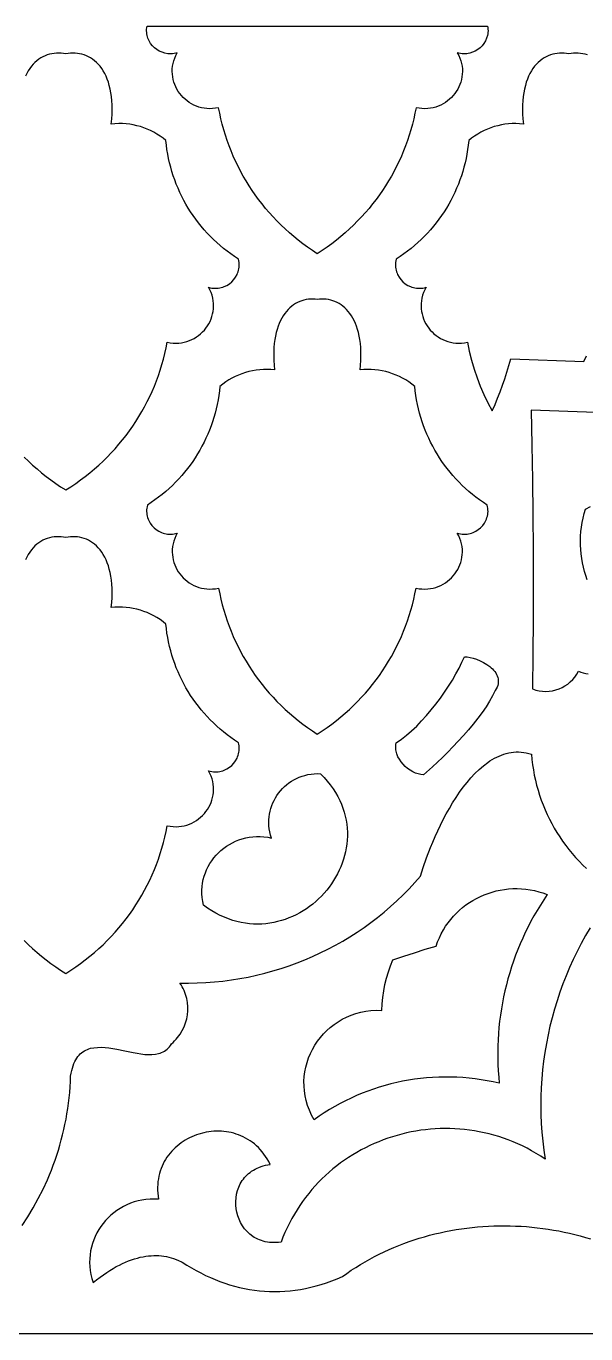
# Model space of a CAD drawing. Extents: x 50 to 3710, y -977 to -877.
# Drawn here: x 2638.6 to 2681.3, y -977.1 to -877.1 of the extents above; entities that cross this region are included whole.
import ezdxf

# ---------------------------------------------------------------- set-up
doc = ezdxf.new("R2010")
doc.units = 0
doc.layers.add('LAYER_1', color=18, linetype='CONTINUOUS')

msp = doc.modelspace()

# ---------------------------------------------------------------- linework, layer by layer
at = {"layer": 'LAYER_1'}
for points in [[(2660.809, -894.488), (2660.433, -894.241), (2660.064, -893.985), (2659.705, -893.722), (2659.353, -893.451), (2659.011, -893.172), (2658.676, -892.885), (2658.351, -892.591), (2658.034, -892.29), (2657.726, -891.982), (2657.427, -891.667), (2657.137, -891.345), (2656.856, -891.017), (2656.584, -890.682), (2656.322, -890.341), (2656.069, -889.994), (2655.825, -889.641), (2655.59, -889.283), (2655.365, -888.918), (2655.15, -888.548), (2654.945, -888.173), (2654.749, -887.793), (2654.563, -887.408), (2654.387, -887.019), (2654.221, -886.624), (2654.065, -886.225), (2653.919, -885.822), (2653.783, -885.415), (2653.658, -885.004), (2653.543, -884.589), (2653.439, -884.17), (2653.345, -883.748), (2653.261, -883.322), (2653.034, -883.364), (2652.809, -883.389), (2652.589, -883.396), (2652.373, -883.387), (2652.161, -883.362), (2651.955, -883.322), (2651.755, -883.268), (2651.561, -883.2), (2651.374, -883.119), (2651.194, -883.025), (2651.022, -882.92), (2650.859, -882.803), (2650.704, -882.675), (2650.559, -882.538), (2650.423, -882.392), (2650.298, -882.237), (2650.184, -882.074), (2650.08, -881.904), (2649.989, -881.727), (2649.91, -881.544), (2649.844, -881.356), (2649.791, -881.163), (2649.753, -880.966), (2649.728, -880.766), (2649.718, -880.563), (2649.724, -880.358), (2649.745, -880.151), (2649.783, -879.944), (2649.837, -879.736), (2649.909, -879.529), (2649.999, -879.323), (2650.107, -879.119), (2649.984, -879.152), (2649.861, -879.176), (2649.74, -879.191), (2649.62, -879.199), (2649.501, -879.198), (2649.384, -879.19), (2649.156, -879.151), (2648.937, -879.085), (2648.731, -878.992), (2648.539, -878.876), (2648.363, -878.738), (2648.206, -878.58), (2648.069, -878.404), (2647.954, -878.213), (2647.864, -878.007), (2647.829, -877.899), (2647.801, -877.789), (2647.78, -877.676), (2647.767, -877.561), (2647.761, -877.444), (2647.763, -877.325), (2647.774, -877.205), (2647.793, -877.083), (2673.825, -877.083), (2673.844, -877.205), (2673.855, -877.325), (2673.857, -877.444), (2673.851, -877.561), (2673.838, -877.676), (2673.817, -877.789), (2673.754, -878.007), (2673.664, -878.213), (2673.55, -878.404), (2673.412, -878.58), (2673.255, -878.738), (2673.079, -878.876), (2672.887, -878.992), (2672.681, -879.085), (2672.463, -879.151), (2672.35, -879.174), (2672.235, -879.19), (2672.117, -879.198), (2671.999, -879.199), (2671.878, -879.191), (2671.757, -879.176), (2671.635, -879.152), (2671.512, -879.119), (2671.62, -879.323), (2671.709, -879.529), (2671.781, -879.736), (2671.836, -879.944), (2671.873, -880.151), (2671.895, -880.358), (2671.9, -880.563), (2671.89, -880.766), (2671.866, -880.966), (2671.827, -881.163), (2671.774, -881.356), (2671.708, -881.544), (2671.629, -881.727), (2671.538, -881.904), (2671.435, -882.074), (2671.32, -882.237), (2671.195, -882.392), (2671.059, -882.538), (2670.914, -882.675), (2670.759, -882.803), (2670.596, -882.92), (2670.424, -883.025), (2670.244, -883.119), (2670.057, -883.2), (2669.863, -883.268), (2669.663, -883.322), (2669.457, -883.362), (2669.246, -883.387), (2669.029, -883.396), (2668.809, -883.389), (2668.585, -883.364), (2668.357, -883.322), (2668.274, -883.748), (2668.18, -884.17), (2668.075, -884.589), (2667.96, -885.004), (2667.835, -885.415), (2667.699, -885.822), (2667.554, -886.225), (2667.398, -886.624), (2667.232, -887.019), (2667.055, -887.408), (2666.87, -887.793), (2666.674, -888.173), (2666.468, -888.548), (2666.253, -888.918), (2666.028, -889.283), (2665.793, -889.641), (2665.55, -889.994), (2665.296, -890.341), (2665.034, -890.682), (2664.762, -891.017), (2664.481, -891.345), (2664.191, -891.667), (2663.892, -891.982), (2663.584, -892.29), (2663.267, -892.591), (2662.942, -892.885), (2662.608, -893.172), (2662.265, -893.451), (2661.914, -893.722), (2661.554, -893.985), (2661.186, -894.241)], [(2660.809, -931.222), (2661.186, -930.975), (2661.554, -930.72), (2661.914, -930.456), (2662.265, -930.185), (2662.608, -929.906), (2662.942, -929.62), (2663.268, -929.326), (2663.584, -929.025), (2663.892, -928.717), (2664.191, -928.402), (2664.481, -928.08), (2664.762, -927.751), (2665.034, -927.417), (2665.297, -927.076), (2665.55, -926.729), (2665.794, -926.376), (2666.028, -926.017), (2666.253, -925.653), (2666.468, -925.283), (2666.674, -924.908), (2666.87, -924.528), (2667.056, -924.143), (2667.232, -923.753), (2667.398, -923.359), (2667.554, -922.96), (2667.7, -922.557), (2667.835, -922.149), (2667.961, -921.738), (2668.075, -921.323), (2668.18, -920.904), (2668.274, -920.482), (2668.357, -920.057), (2668.585, -920.099), (2668.809, -920.123), (2669.03, -920.131), (2669.246, -920.121), (2669.457, -920.097), (2669.663, -920.057), (2669.864, -920.002), (2670.057, -919.934), (2670.244, -919.853), (2670.424, -919.759), (2670.596, -919.654), (2670.76, -919.537), (2670.914, -919.41), (2671.06, -919.273), (2671.195, -919.126), (2671.32, -918.971), (2671.435, -918.808), (2671.538, -918.638), (2671.629, -918.461), (2671.708, -918.279), (2671.774, -918.09), (2671.827, -917.898), (2671.866, -917.701), (2671.891, -917.5), (2671.9, -917.297), (2671.895, -917.092), (2671.873, -916.886), (2671.836, -916.678), (2671.781, -916.471), (2671.709, -916.264), (2671.62, -916.058), (2671.512, -915.854), (2671.638, -915.887), (2671.764, -915.911), (2671.889, -915.927), (2672.013, -915.933), (2672.135, -915.932), (2672.255, -915.922), (2672.373, -915.904), (2672.489, -915.879), (2672.602, -915.847), (2672.712, -915.807), (2672.922, -915.708), (2673.117, -915.584), (2673.294, -915.438), (2673.451, -915.27), (2673.586, -915.085), (2673.696, -914.883), (2673.741, -914.776), (2673.779, -914.666), (2673.81, -914.554), (2673.834, -914.438), (2673.849, -914.32), (2673.857, -914.2), (2673.856, -914.078), (2673.846, -913.955), (2673.828, -913.83), (2673.8, -913.704), (2673.506, -913.51), (2673.219, -913.309), (2672.939, -913.101), (2672.666, -912.886), (2672.4, -912.663), (2672.141, -912.433), (2671.889, -912.197), (2671.644, -911.954), (2671.407, -911.705), (2671.178, -911.45), (2670.956, -911.189), (2670.742, -910.922), (2670.536, -910.649), (2670.338, -910.371), (2670.147, -910.088), (2669.965, -909.799), (2669.792, -909.506), (2669.627, -909.207), (2669.47, -908.905), (2669.322, -908.597), (2669.183, -908.286), (2669.052, -907.971), (2668.931, -907.651), (2668.818, -907.328), (2668.715, -907.002), (2668.621, -906.672), (2668.537, -906.339), (2668.462, -906.003), (2668.396, -905.664), (2668.341, -905.323), (2668.295, -904.979), (2668.259, -904.633), (2668.039, -904.456), (2667.81, -904.291), (2667.575, -904.139), (2667.332, -904), (2667.083, -903.873), (2666.829, -903.76), (2666.569, -903.659), (2666.304, -903.572), (2666.035, -903.498), (2665.763, -903.438), (2665.488, -903.392), (2665.209, -903.36), (2664.929, -903.341), (2664.648, -903.338), (2664.365, -903.348), (2664.082, -903.373), (2664.116, -902.999), (2664.137, -902.639), (2664.145, -902.294), (2664.141, -901.963), (2664.126, -901.646), (2664.099, -901.343), (2664.061, -901.053), (2664.012, -900.778), (2663.954, -900.516), (2663.885, -900.268), (2663.808, -900.033), (2663.722, -899.811), (2663.627, -899.603), (2663.524, -899.407), (2663.414, -899.225), (2663.297, -899.055), (2663.173, -898.898), (2663.043, -898.753), (2662.908, -898.621), (2662.766, -898.501), (2662.62, -898.394), (2662.47, -898.298), (2662.315, -898.215), (2662.156, -898.143), (2661.995, -898.083), (2661.83, -898.034), (2661.664, -897.997), (2661.495, -897.971), (2661.325, -897.957), (2661.153, -897.953), (2660.981, -897.961), (2660.809, -897.979), (2660.637, -897.961), (2660.465, -897.953), (2660.294, -897.957), (2660.123, -897.971), (2659.955, -897.997), (2659.788, -898.034), (2659.624, -898.083), (2659.462, -898.143), (2659.304, -898.215), (2659.149, -898.298), (2658.998, -898.394), (2658.852, -898.501), (2658.711, -898.621), (2658.575, -898.753), (2658.445, -898.898), (2658.321, -899.055), (2658.204, -899.225), (2658.094, -899.407), (2657.991, -899.603), (2657.897, -899.811), (2657.811, -900.033), (2657.733, -900.268), (2657.665, -900.516), (2657.606, -900.778), (2657.558, -901.053), (2657.52, -901.343), (2657.493, -901.646), (2657.477, -901.963), (2657.473, -902.294), (2657.481, -902.639), (2657.502, -902.999), (2657.537, -903.373), (2657.253, -903.348), (2656.971, -903.338), (2656.689, -903.341), (2656.409, -903.36), (2656.131, -903.392), (2655.855, -903.438), (2655.583, -903.498), (2655.314, -903.572), (2655.05, -903.659), (2654.79, -903.76), (2654.535, -903.873), (2654.286, -904), (2654.044, -904.139), (2653.808, -904.291), (2653.58, -904.456), (2653.36, -904.633), (2653.324, -904.979), (2653.278, -905.323), (2653.222, -905.664), (2653.157, -906.003), (2653.082, -906.339), (2652.997, -906.672), (2652.903, -907.002), (2652.8, -907.328), (2652.688, -907.651), (2652.566, -907.971), (2652.436, -908.286), (2652.296, -908.597), (2652.148, -908.905), (2651.992, -909.207), (2651.827, -909.506), (2651.653, -909.799), (2651.471, -910.088), (2651.281, -910.371), (2651.083, -910.649), (2650.877, -910.922), (2650.662, -911.189), (2650.441, -911.45), (2650.211, -911.705), (2649.974, -911.954), (2649.73, -912.197), (2649.478, -912.433), (2649.219, -912.663), (2648.952, -912.886), (2648.679, -913.101), (2648.399, -913.309), (2648.112, -913.51), (2647.819, -913.704), (2647.791, -913.83), (2647.772, -913.955), (2647.762, -914.078), (2647.762, -914.2), (2647.769, -914.32), (2647.785, -914.438), (2647.808, -914.554), (2647.839, -914.666), (2647.877, -914.776), (2647.923, -914.883), (2648.033, -915.085), (2648.168, -915.27), (2648.325, -915.438), (2648.502, -915.584), (2648.697, -915.708), (2648.907, -915.807), (2649.017, -915.847), (2649.13, -915.879), (2649.245, -915.904), (2649.363, -915.922), (2649.484, -915.932), (2649.606, -915.933), (2649.729, -915.927), (2649.854, -915.911), (2649.98, -915.887), (2650.107, -915.854), (2649.999, -916.058), (2649.909, -916.264), (2649.837, -916.471), (2649.783, -916.678), (2649.745, -916.886), (2649.724, -917.092), (2649.718, -917.297), (2649.728, -917.5), (2649.753, -917.701), (2649.791, -917.898), (2649.844, -918.09), (2649.91, -918.279), (2649.989, -918.461), (2650.08, -918.638), (2650.184, -918.808), (2650.298, -918.971), (2650.423, -919.126), (2650.559, -919.273), (2650.704, -919.41), (2650.859, -919.537), (2651.022, -919.654), (2651.194, -919.759), (2651.374, -919.853), (2651.561, -919.934), (2651.755, -920.002), (2651.955, -920.057), (2652.161, -920.097), (2652.373, -920.121), (2652.589, -920.131), (2652.809, -920.123), (2653.034, -920.099), (2653.261, -920.057), (2653.345, -920.482), (2653.439, -920.904), (2653.543, -921.323), (2653.658, -921.738), (2653.783, -922.149), (2653.919, -922.557), (2654.065, -922.96), (2654.221, -923.359), (2654.387, -923.753), (2654.563, -924.143), (2654.749, -924.528), (2654.945, -924.908), (2655.15, -925.283), (2655.365, -925.653), (2655.59, -926.017), (2655.825, -926.376), (2656.069, -926.729), (2656.322, -927.076), (2656.584, -927.417), (2656.856, -927.751), (2657.137, -928.08), (2657.427, -928.402), (2657.726, -928.717), (2658.034, -929.025), (2658.351, -929.326), (2658.676, -929.62), (2659.011, -929.906), (2659.353, -930.185), (2659.705, -930.456), (2660.065, -930.72), (2660.433, -930.975)], [(2666.843, -931.876), (2667.235, -931.607), (2667.627, -931.303), (2668.017, -930.966), (2668.404, -930.601), (2668.785, -930.211), (2669.159, -929.8), (2669.523, -929.371), (2669.875, -928.927), (2670.214, -928.473), (2670.538, -928.012), (2670.844, -927.548), (2671.132, -927.083), (2671.398, -926.623), (2671.641, -926.169), (2671.859, -925.727), (2672.051, -925.299), (2672.255, -925.312), (2672.485, -925.351), (2672.732, -925.415), (2672.989, -925.502), (2673.25, -925.611), (2673.508, -925.74), (2673.756, -925.889), (2673.987, -926.056), (2674.094, -926.146), (2674.194, -926.24), (2674.286, -926.338), (2674.37, -926.44), (2674.445, -926.545), (2674.509, -926.653), (2674.561, -926.765), (2674.602, -926.88), (2674.63, -926.998), (2674.644, -927.118), (2674.644, -927.241), (2674.628, -927.367), (2674.596, -927.494), (2674.546, -927.624), (2674.478, -927.756), (2674.392, -927.89), (2674.304, -928.086), (2674.205, -928.286), (2673.975, -928.699), (2673.708, -929.126), (2673.408, -929.561), (2673.079, -930.004), (2672.727, -930.449), (2672.356, -930.894), (2671.971, -931.336), (2671.576, -931.77), (2671.176, -932.195), (2670.776, -932.606), (2670.38, -933), (2669.62, -933.724), (2668.933, -934.341), (2668.726, -934.319), (2668.517, -934.27), (2668.308, -934.196), (2668.103, -934.099), (2667.903, -933.981), (2667.712, -933.844), (2667.532, -933.69), (2667.366, -933.521), (2667.216, -933.34), (2667.085, -933.147), (2666.976, -932.946), (2666.891, -932.738), (2666.832, -932.525), (2666.814, -932.417), (2666.803, -932.309), (2666.8, -932.2), (2666.805, -932.092), (2666.82, -931.984)], [(2652.108, -944.298), (2652.048, -944.009), (2652.008, -943.723), (2651.988, -943.44), (2651.987, -943.161), (2652.005, -942.886), (2652.04, -942.615), (2652.093, -942.35), (2652.163, -942.09), (2652.249, -941.838), (2652.35, -941.592), (2652.467, -941.354), (2652.598, -941.124), (2652.742, -940.903), (2652.9, -940.692), (2653.07, -940.49), (2653.253, -940.299), (2653.446, -940.12), (2653.651, -939.952), (2653.865, -939.796), (2654.09, -939.654), (2654.323, -939.525), (2654.564, -939.41), (2654.814, -939.311), (2655.07, -939.226), (2655.334, -939.157), (2655.603, -939.105), (2655.877, -939.07), (2656.157, -939.052), (2656.441, -939.053), (2656.728, -939.073), (2657.018, -939.112), (2657.311, -939.172), (2657.236, -938.938), (2657.178, -938.705), (2657.136, -938.472), (2657.109, -938.241), (2657.097, -938.01), (2657.1, -937.782), (2657.117, -937.557), (2657.148, -937.334), (2657.193, -937.115), (2657.251, -936.901), (2657.322, -936.69), (2657.404, -936.485), (2657.499, -936.286), (2657.606, -936.093), (2657.723, -935.906), (2657.852, -935.727), (2657.991, -935.555), (2658.14, -935.391), (2658.298, -935.237), (2658.466, -935.091), (2658.642, -934.955), (2658.827, -934.83), (2659.021, -934.715), (2659.221, -934.611), (2659.429, -934.52), (2659.644, -934.44), (2659.866, -934.373), (2660.093, -934.32), (2660.327, -934.281), (2660.565, -934.256), (2660.809, -934.245), (2661.057, -934.25), (2661.325, -934.53), (2661.573, -934.814), (2661.8, -935.102), (2662.008, -935.394), (2662.197, -935.689), (2662.367, -935.986), (2662.519, -936.286), (2662.652, -936.588), (2662.768, -936.891), (2662.866, -937.196), (2662.947, -937.501), (2663.012, -937.806), (2663.06, -938.112), (2663.091, -938.417), (2663.108, -938.721), (2663.109, -939.025), (2663.095, -939.326), (2663.066, -939.625), (2663.023, -939.922), (2662.966, -940.216), (2662.896, -940.507), (2662.813, -940.795), (2662.716, -941.078), (2662.608, -941.357), (2662.487, -941.631), (2662.354, -941.899), (2662.21, -942.162), (2662.055, -942.42), (2661.889, -942.67), (2661.713, -942.914), (2661.527, -943.151), (2661.331, -943.38), (2661.126, -943.601), (2660.912, -943.813), (2660.689, -944.017), (2660.459, -944.212), (2660.22, -944.397), (2659.974, -944.571), (2659.721, -944.736), (2659.461, -944.89), (2659.194, -945.032), (2658.922, -945.163), (2658.644, -945.282), (2658.36, -945.388), (2658.071, -945.482), (2657.778, -945.562), (2657.48, -945.629), (2657.179, -945.682), (2656.874, -945.721), (2656.565, -945.744), (2656.254, -945.753), (2655.94, -945.745), (2655.625, -945.722), (2655.307, -945.683), (2654.988, -945.626), (2654.667, -945.553), (2654.346, -945.462), (2654.025, -945.353), (2653.703, -945.225), (2653.382, -945.079), (2653.062, -944.913), (2652.742, -944.728), (2652.424, -944.523)], [(2674.722, -957.923), (2674.261, -957.819), (2673.799, -957.728), (2673.336, -957.649), (2672.872, -957.584), (2672.408, -957.531), (2671.943, -957.491), (2671.478, -957.463), (2671.014, -957.448), (2670.549, -957.445), (2670.086, -957.455), (2669.623, -957.477), (2669.161, -957.511), (2668.701, -957.558), (2668.243, -957.617), (2667.786, -957.688), (2667.332, -957.771), (2666.88, -957.867), (2666.431, -957.974), (2665.985, -958.093), (2665.542, -958.225), (2665.102, -958.368), (2664.666, -958.523), (2664.235, -958.689), (2663.807, -958.868), (2663.384, -959.058), (2662.966, -959.26), (2662.552, -959.473), (2662.144, -959.698), (2661.742, -959.934), (2661.345, -960.182), (2660.954, -960.441), (2660.57, -960.711), (2660.373, -960.351), (2660.206, -959.986), (2660.068, -959.617), (2659.958, -959.247), (2659.876, -958.875), (2659.822, -958.502), (2659.794, -958.131), (2659.791, -957.762), (2659.814, -957.396), (2659.862, -957.035), (2659.933, -956.678), (2660.027, -956.328), (2660.143, -955.986), (2660.282, -955.652), (2660.441, -955.327), (2660.621, -955.014), (2660.821, -954.712), (2661.04, -954.423), (2661.277, -954.148), (2661.532, -953.889), (2661.804, -953.645), (2662.092, -953.419), (2662.396, -953.211), (2662.715, -953.023), (2663.049, -952.855), (2663.396, -952.708), (2663.757, -952.585), (2664.13, -952.485), (2664.514, -952.41), (2664.91, -952.361), (2665.315, -952.339), (2665.731, -952.345), (2665.76, -951.847), (2665.812, -951.352), (2665.886, -950.86), (2665.982, -950.371), (2666.1, -949.888), (2666.241, -949.41), (2666.403, -948.938), (2666.586, -948.473), (2667.41, -948.2), (2668.235, -947.934), (2669.063, -947.675), (2669.893, -947.424), (2670.008, -947.102), (2670.138, -946.79), (2670.284, -946.489), (2670.444, -946.198), (2670.617, -945.918), (2670.804, -945.65), (2671.003, -945.392), (2671.215, -945.147), (2671.438, -944.914), (2671.672, -944.692), (2671.916, -944.484), (2672.17, -944.288), (2672.433, -944.105), (2672.705, -943.936), (2672.984, -943.781), (2673.271, -943.639), (2673.565, -943.511), (2673.865, -943.398), (2674.17, -943.3), (2674.481, -943.217), (2674.795, -943.149), (2675.114, -943.096), (2675.436, -943.06), (2675.761, -943.039), (2676.088, -943.035), (2676.416, -943.048), (2676.745, -943.077), (2677.075, -943.124), (2677.404, -943.188), (2677.732, -943.269), (2678.059, -943.369), (2678.384, -943.487), (2678.117, -943.887), (2677.858, -944.292), (2677.61, -944.701), (2677.37, -945.116), (2677.141, -945.534), (2676.921, -945.957), (2676.71, -946.384), (2676.51, -946.815), (2676.319, -947.25), (2676.138, -947.689), (2675.967, -948.131), (2675.806, -948.576), (2675.654, -949.024), (2675.513, -949.476), (2675.382, -949.93), (2675.26, -950.387), (2675.149, -950.846), (2675.048, -951.308), (2674.957, -951.771), (2674.876, -952.237), (2674.806, -952.705), (2674.746, -953.174), (2674.696, -953.645), (2674.657, -954.117), (2674.628, -954.591), (2674.61, -955.065), (2674.602, -955.54), (2674.604, -956.016), (2674.618, -956.492), (2674.642, -956.969), (2674.676, -957.446)]]:
    msp.add_lwpolyline(points, close=True, dxfattribs=at)
for points in [[(2638.404, -910.035), (2638.72, -910.346), (2639.046, -910.649), (2639.381, -910.945), (2639.725, -911.233), (2640.078, -911.513), (2640.44, -911.785), (2640.81, -912.048), (2641.189, -912.304), (2641.576, -912.551), (2641.964, -912.304), (2642.343, -912.048), (2642.713, -911.785), (2643.075, -911.513), (2643.427, -911.233), (2643.771, -910.945), (2644.106, -910.649), (2644.432, -910.346), (2644.749, -910.035), (2645.057, -909.718), (2645.355, -909.393), (2645.644, -909.061), (2645.924, -908.723), (2646.194, -908.378), (2646.454, -908.027), (2646.705, -907.669), (2646.946, -907.306), (2647.177, -906.937), (2647.399, -906.562), (2647.61, -906.182), (2647.811, -905.796), (2648.002, -905.405), (2648.183, -905.01), (2648.353, -904.609), (2648.513, -904.204), (2648.663, -903.794), (2648.801, -903.38), (2648.93, -902.962), (2649.047, -902.541), (2649.154, -902.115), (2649.25, -901.686), (2649.335, -901.253), (2649.562, -901.295), (2649.787, -901.319), (2650.007, -901.327), (2650.223, -901.318), (2650.435, -901.293), (2650.641, -901.253), (2650.841, -901.199), (2651.035, -901.13), (2651.222, -901.049), (2651.402, -900.956), (2651.573, -900.85), (2651.737, -900.733), (2651.892, -900.606), (2652.037, -900.469), (2652.173, -900.322), (2652.298, -900.167), (2652.412, -900.005), (2652.515, -899.834), (2652.607, -899.657), (2652.686, -899.475), (2652.752, -899.286), (2652.804, -899.094), (2652.843, -898.897), (2652.868, -898.696), (2652.878, -898.493), (2652.872, -898.288), (2652.851, -898.082), (2652.813, -897.874), (2652.759, -897.667), (2652.687, -897.46), (2652.597, -897.254), (2652.489, -897.05), (2652.616, -897.083), (2652.742, -897.108), (2652.867, -897.123), (2652.99, -897.13), (2653.112, -897.128), (2653.232, -897.118), (2653.351, -897.1), (2653.466, -897.075), (2653.579, -897.043), (2653.689, -897.003), (2653.899, -896.904), (2654.094, -896.78), (2654.271, -896.634), (2654.428, -896.466), (2654.563, -896.281), (2654.673, -896.079), (2654.719, -895.972), (2654.757, -895.863), (2654.788, -895.75), (2654.811, -895.634), (2654.827, -895.517), (2654.834, -895.396), (2654.833, -895.274), (2654.824, -895.151), (2654.805, -895.026), (2654.777, -894.9), (2654.484, -894.706), (2654.197, -894.505), (2653.917, -894.297), (2653.643, -894.082), (2653.377, -893.859), (2653.118, -893.629), (2652.866, -893.393), (2652.622, -893.151), (2652.385, -892.902), (2652.155, -892.646), (2651.933, -892.385), (2651.719, -892.118), (2651.513, -891.845), (2651.315, -891.567), (2651.125, -891.284), (2650.943, -890.995), (2650.769, -890.702), (2650.604, -890.404), (2650.448, -890.101), (2650.299, -889.794), (2650.16, -889.482), (2650.03, -889.167), (2649.908, -888.847), (2649.796, -888.524), (2649.693, -888.198), (2649.599, -887.868), (2649.514, -887.535), (2649.439, -887.199), (2649.374, -886.86), (2649.318, -886.519), (2649.272, -886.175), (2649.236, -885.829), (2649.016, -885.652), (2648.788, -885.488), (2648.552, -885.335), (2648.31, -885.196), (2648.061, -885.069), (2647.806, -884.956), (2647.546, -884.855), (2647.282, -884.768), (2647.013, -884.694), (2646.741, -884.634), (2646.465, -884.588), (2646.187, -884.556), (2645.907, -884.538), (2645.625, -884.534), (2645.342, -884.544), (2645.059, -884.569), (2645.094, -884.181), (2645.116, -883.808), (2645.123, -883.451), (2645.117, -883.109), (2645.099, -882.783), (2645.068, -882.471), (2645.026, -882.174), (2644.973, -881.893), (2644.909, -881.625), (2644.834, -881.373), (2644.75, -881.134), (2644.657, -880.91), (2644.555, -880.7), (2644.444, -880.504), (2644.326, -880.322), (2644.2, -880.154), (2644.067, -879.999), (2643.928, -879.857), (2643.783, -879.729), (2643.633, -879.614), (2643.477, -879.512), (2643.317, -879.423), (2643.153, -879.347), (2642.986, -879.283), (2642.815, -879.232), (2642.642, -879.193), (2642.467, -879.167), (2642.29, -879.152), (2642.112, -879.15), (2641.934, -879.159), (2641.755, -879.18), (2641.576, -879.212), (2641.398, -879.18), (2641.219, -879.159), (2641.041, -879.15), (2640.863, -879.152), (2640.686, -879.167), (2640.511, -879.193), (2640.337, -879.232), (2640.167, -879.283), (2639.999, -879.347), (2639.836, -879.423), (2639.676, -879.512), (2639.52, -879.614), (2639.37, -879.729), (2639.225, -879.857), (2639.086, -879.999), (2638.953, -880.154), (2638.827, -880.322), (2638.709, -880.504), (2638.598, -880.7), (2638.496, -880.91)], [(2638.404, -910.035), (2638.72, -910.346), (2639.046, -910.649), (2639.381, -910.945), (2639.725, -911.233), (2640.078, -911.513), (2640.44, -911.785), (2640.81, -912.048), (2641.189, -912.304), (2641.576, -912.551), (2641.964, -912.304), (2642.343, -912.048), (2642.713, -911.785), (2643.075, -911.513), (2643.427, -911.233), (2643.771, -910.945), (2644.106, -910.649), (2644.432, -910.346), (2644.749, -910.035), (2645.057, -909.718), (2645.355, -909.393), (2645.644, -909.061), (2645.924, -908.723), (2646.194, -908.378), (2646.454, -908.027), (2646.705, -907.669), (2646.946, -907.306), (2647.177, -906.937), (2647.399, -906.562), (2647.61, -906.182), (2647.811, -905.796), (2648.002, -905.405), (2648.183, -905.01), (2648.353, -904.609), (2648.513, -904.204), (2648.663, -903.794), (2648.801, -903.38), (2648.93, -902.962), (2649.047, -902.541), (2649.154, -902.115), (2649.25, -901.686), (2649.335, -901.253), (2649.562, -901.295), (2649.787, -901.319), (2650.007, -901.327), (2650.223, -901.318), (2650.435, -901.293), (2650.641, -901.253), (2650.841, -901.199), (2651.035, -901.13), (2651.222, -901.049), (2651.402, -900.956), (2651.573, -900.85), (2651.737, -900.733), (2651.892, -900.606), (2652.037, -900.469), (2652.173, -900.322), (2652.298, -900.167), (2652.412, -900.005), (2652.515, -899.834), (2652.607, -899.657), (2652.686, -899.475), (2652.752, -899.286), (2652.804, -899.094), (2652.843, -898.897), (2652.868, -898.696), (2652.878, -898.493), (2652.872, -898.288), (2652.851, -898.082), (2652.813, -897.874), (2652.759, -897.667), (2652.687, -897.46), (2652.597, -897.254), (2652.489, -897.05), (2652.616, -897.083), (2652.742, -897.108), (2652.867, -897.123), (2652.99, -897.13), (2653.112, -897.128), (2653.232, -897.118), (2653.351, -897.1), (2653.466, -897.075), (2653.579, -897.043), (2653.689, -897.003), (2653.899, -896.904), (2654.094, -896.78), (2654.271, -896.634), (2654.428, -896.466), (2654.563, -896.281), (2654.673, -896.079), (2654.719, -895.972), (2654.757, -895.863), (2654.788, -895.75), (2654.811, -895.634), (2654.827, -895.517), (2654.834, -895.396), (2654.833, -895.274), (2654.824, -895.151), (2654.805, -895.026), (2654.777, -894.9), (2654.484, -894.706), (2654.197, -894.505), (2653.917, -894.297), (2653.643, -894.082), (2653.377, -893.859), (2653.118, -893.629), (2652.866, -893.393), (2652.622, -893.151), (2652.385, -892.902), (2652.155, -892.646), (2651.933, -892.385), (2651.719, -892.118), (2651.513, -891.845), (2651.315, -891.567), (2651.125, -891.284), (2650.943, -890.995), (2650.769, -890.702), (2650.604, -890.404), (2650.448, -890.101), (2650.299, -889.794), (2650.16, -889.482), (2650.03, -889.167), (2649.908, -888.847), (2649.796, -888.524), (2649.693, -888.198), (2649.599, -887.868), (2649.514, -887.535), (2649.439, -887.199), (2649.374, -886.86), (2649.318, -886.519), (2649.272, -886.175), (2649.236, -885.829), (2649.016, -885.652), (2648.788, -885.488), (2648.552, -885.335), (2648.31, -885.196), (2648.061, -885.069), (2647.806, -884.956), (2647.546, -884.855), (2647.282, -884.768), (2647.013, -884.694), (2646.741, -884.634), (2646.465, -884.588), (2646.187, -884.556), (2645.907, -884.538), (2645.625, -884.534), (2645.342, -884.544), (2645.059, -884.569), (2645.094, -884.181), (2645.116, -883.808), (2645.123, -883.451), (2645.117, -883.109), (2645.099, -882.783), (2645.068, -882.471), (2645.026, -882.174), (2644.973, -881.893), (2644.909, -881.625), (2644.834, -881.373), (2644.75, -881.134), (2644.657, -880.91), (2644.555, -880.7), (2644.444, -880.504), (2644.326, -880.322), (2644.2, -880.154), (2644.067, -879.999), (2643.928, -879.857), (2643.783, -879.729), (2643.633, -879.614), (2643.477, -879.512), (2643.317, -879.423), (2643.153, -879.347), (2642.986, -879.283), (2642.815, -879.232), (2642.642, -879.193), (2642.467, -879.167), (2642.29, -879.152), (2642.112, -879.15), (2641.934, -879.159), (2641.755, -879.18), (2641.576, -879.212), (2641.398, -879.18), (2641.219, -879.159), (2641.041, -879.15), (2640.863, -879.152), (2640.686, -879.167), (2640.511, -879.193), (2640.337, -879.232), (2640.167, -879.283), (2639.999, -879.347), (2639.836, -879.423), (2639.676, -879.512), (2639.52, -879.614), (2639.37, -879.729), (2639.225, -879.857), (2639.086, -879.999), (2638.953, -880.154), (2638.827, -880.322), (2638.709, -880.504), (2638.598, -880.7), (2638.496, -880.91)], [(2681.452, -879.283), (2681.282, -879.232), (2681.109, -879.193), (2680.933, -879.167), (2680.757, -879.152), (2680.579, -879.15), (2680.4, -879.159), (2680.221, -879.18), (2680.043, -879.212), (2679.864, -879.18), (2679.686, -879.159), (2679.507, -879.15), (2679.329, -879.152), (2679.152, -879.167), (2678.977, -879.193), (2678.804, -879.232), (2678.633, -879.283), (2678.466, -879.347), (2678.302, -879.423), (2678.142, -879.512), (2677.987, -879.614), (2677.836, -879.729), (2677.691, -879.857), (2677.552, -879.999), (2677.419, -880.154), (2677.294, -880.322), (2677.175, -880.504), (2677.065, -880.7), (2676.963, -880.91), (2676.869, -881.134), (2676.785, -881.373), (2676.711, -881.625), (2676.646, -881.893), (2676.593, -882.174), (2676.551, -882.471), (2676.52, -882.783), (2676.502, -883.109), (2676.496, -883.451), (2676.504, -883.808), (2676.525, -884.181), (2676.56, -884.569), (2676.277, -884.544), (2675.994, -884.534), (2675.713, -884.538), (2675.432, -884.556), (2675.154, -884.588), (2674.879, -884.634), (2674.606, -884.694), (2674.338, -884.768), (2674.073, -884.855), (2673.813, -884.956), (2673.558, -885.069), (2673.31, -885.196), (2673.067, -885.335), (2672.831, -885.488), (2672.603, -885.652), (2672.383, -885.829), (2672.347, -886.175), (2672.301, -886.519), (2672.245, -886.86), (2672.18, -887.199), (2672.105, -887.535), (2672.02, -887.868), (2671.927, -888.198), (2671.823, -888.524), (2671.711, -888.847), (2671.589, -889.167), (2671.459, -889.482), (2671.32, -889.794), (2671.172, -890.101), (2671.015, -890.404), (2670.85, -890.702), (2670.676, -890.995), (2670.494, -891.284), (2670.304, -891.567), (2670.106, -891.845), (2669.9, -892.118), (2669.686, -892.385), (2669.464, -892.646), (2669.234, -892.902), (2668.997, -893.151), (2668.753, -893.393), (2668.501, -893.629), (2668.242, -893.859), (2667.976, -894.082), (2667.703, -894.297), (2667.423, -894.505), (2667.136, -894.706), (2666.842, -894.9), (2666.814, -895.026), (2666.795, -895.151), (2666.786, -895.274), (2666.785, -895.396), (2666.792, -895.517), (2666.808, -895.634), (2666.831, -895.75), (2666.862, -895.863), (2666.901, -895.972), (2666.946, -896.079), (2667.056, -896.281), (2667.191, -896.466), (2667.348, -896.634), (2667.525, -896.78), (2667.72, -896.904), (2667.93, -897.003), (2668.04, -897.043), (2668.153, -897.075), (2668.269, -897.1), (2668.387, -897.118), (2668.507, -897.128), (2668.629, -897.13), (2668.753, -897.123), (2668.878, -897.108), (2669.003, -897.083), (2669.13, -897.05), (2669.022, -897.254), (2668.932, -897.46), (2668.861, -897.667), (2668.806, -897.874), (2668.768, -898.082), (2668.747, -898.288), (2668.741, -898.493), (2668.751, -898.696), (2668.776, -898.897), (2668.815, -899.094), (2668.868, -899.286), (2668.934, -899.475), (2669.013, -899.657), (2669.104, -899.834), (2669.207, -900.005), (2669.321, -900.167), (2669.447, -900.322), (2669.582, -900.469), (2669.728, -900.606), (2669.882, -900.733), (2670.046, -900.85), (2670.218, -900.956), (2670.397, -901.049), (2670.584, -901.13), (2670.778, -901.199), (2670.978, -901.253), (2671.185, -901.293), (2671.396, -901.318), (2671.612, -901.327), (2671.833, -901.319), (2672.057, -901.295), (2672.285, -901.253), (2672.426, -901.945), (2672.595, -902.628), (2672.793, -903.301), (2673.017, -903.964), (2673.269, -904.616), (2673.548, -905.255), (2673.853, -905.883), (2674.184, -906.496), (2674.393, -906.013), (2674.593, -905.525), (2674.785, -905.034), (2674.967, -904.54), (2675.139, -904.042), (2675.303, -903.541), (2675.457, -903.038), (2675.602, -902.531), (2681.195, -902.734), (2681.391, -902.285)], [(2686.314, -906.773), (2677.15, -906.458), (2677.212, -909.122), (2677.259, -911.786), (2677.293, -914.45), (2677.314, -917.114), (2677.32, -919.778), (2677.313, -922.442), (2677.292, -925.106), (2677.257, -927.77), (2677.512, -927.854), (2677.77, -927.912), (2678.03, -927.945), (2678.288, -927.954), (2678.544, -927.94), (2678.797, -927.903), (2679.044, -927.844), (2679.285, -927.762), (2679.517, -927.66), (2679.738, -927.538), (2679.949, -927.395), (2680.146, -927.233), (2680.329, -927.053), (2680.495, -926.854), (2680.644, -926.638), (2680.773, -926.405), (2680.957, -926.477), (2681.142, -926.536), (2681.327, -926.582), (2681.513, -926.615)], [(2681.44, -919.42), (2681.331, -919.1), (2681.234, -918.775), (2681.15, -918.447), (2681.08, -918.115), (2681.022, -917.78), (2680.978, -917.443), (2680.948, -917.104), (2680.931, -916.763), (2680.928, -916.42), (2680.939, -916.077), (2680.964, -915.733), (2681.003, -915.388), (2681.057, -915.044), (2681.125, -914.701), (2681.208, -914.358), (2681.306, -914.017), (2681.688, -913.816)], [(2638.404, -947.012), (2638.72, -947.322), (2639.046, -947.625), (2639.381, -947.921), (2639.725, -948.209), (2640.078, -948.489), (2640.44, -948.761), (2640.81, -949.025), (2641.189, -949.28), (2641.576, -949.527), (2641.964, -949.28), (2642.343, -949.025), (2642.713, -948.761), (2643.075, -948.489), (2643.427, -948.209), (2643.771, -947.921), (2644.106, -947.625), (2644.432, -947.322), (2644.749, -947.012), (2645.057, -946.694), (2645.355, -946.369), (2645.644, -946.037), (2645.924, -945.699), (2646.194, -945.354), (2646.454, -945.003), (2646.705, -944.646), (2646.946, -944.282), (2647.177, -943.913), (2647.399, -943.538), (2647.61, -943.158), (2647.811, -942.772), (2648.002, -942.382), (2648.183, -941.986), (2648.353, -941.585), (2648.513, -941.18), (2648.663, -940.771), (2648.801, -940.357), (2648.93, -939.939), (2649.047, -939.517), (2649.154, -939.091), (2649.25, -938.662), (2649.335, -938.229), (2649.562, -938.271), (2649.787, -938.296), (2650.007, -938.303), (2650.223, -938.294), (2650.435, -938.269), (2650.641, -938.229), (2650.841, -938.175), (2651.035, -938.107), (2651.222, -938.026), (2651.402, -937.932), (2651.573, -937.826), (2651.737, -937.71), (2651.892, -937.582), (2652.037, -937.445), (2652.173, -937.299), (2652.298, -937.144), (2652.412, -936.981), (2652.515, -936.811), (2652.607, -936.634), (2652.686, -936.451), (2652.752, -936.263), (2652.804, -936.07), (2652.843, -935.873), (2652.868, -935.673), (2652.878, -935.47), (2652.872, -935.265), (2652.851, -935.058), (2652.813, -934.851), (2652.759, -934.643), (2652.687, -934.436), (2652.597, -934.23), (2652.489, -934.026), (2652.616, -934.06), (2652.742, -934.084), (2652.867, -934.099), (2652.99, -934.106), (2653.112, -934.104), (2653.232, -934.094), (2653.351, -934.077), (2653.466, -934.052), (2653.579, -934.019), (2653.689, -933.98), (2653.899, -933.881), (2654.094, -933.757), (2654.271, -933.61), (2654.428, -933.443), (2654.563, -933.257), (2654.673, -933.055), (2654.719, -932.949), (2654.757, -932.839), (2654.788, -932.726), (2654.811, -932.611), (2654.827, -932.493), (2654.834, -932.373), (2654.833, -932.251), (2654.824, -932.127), (2654.805, -932.002), (2654.777, -931.876), (2654.484, -931.683), (2654.197, -931.482), (2653.917, -931.273), (2653.643, -931.058), (2653.377, -930.835), (2653.118, -930.606), (2652.866, -930.37), (2652.622, -930.127), (2652.385, -929.878), (2652.155, -929.623), (2651.933, -929.361), (2651.719, -929.094), (2651.513, -928.822), (2651.315, -928.543), (2651.125, -928.26), (2650.943, -927.972), (2650.769, -927.678), (2650.604, -927.38), (2650.448, -927.077), (2650.299, -926.77), (2650.16, -926.458), (2650.03, -926.143), (2649.908, -925.824), (2649.796, -925.501), (2649.693, -925.174), (2649.599, -924.844), (2649.514, -924.511), (2649.439, -924.175), (2649.374, -923.837), (2649.318, -923.495), (2649.272, -923.151), (2649.236, -922.805), (2649.016, -922.628), (2648.788, -922.464), (2648.552, -922.312), (2648.31, -922.172), (2648.061, -922.046), (2647.806, -921.932), (2647.546, -921.832), (2647.282, -921.744), (2647.013, -921.671), (2646.741, -921.611), (2646.465, -921.564), (2646.187, -921.532), (2645.907, -921.514), (2645.625, -921.51), (2645.342, -921.52), (2645.059, -921.546), (2645.094, -921.157), (2645.116, -920.785), (2645.123, -920.428), (2645.117, -920.086), (2645.099, -919.759), (2645.068, -919.447), (2645.026, -919.151), (2644.973, -918.869), (2644.909, -918.602), (2644.834, -918.349), (2644.75, -918.111), (2644.657, -917.887), (2644.555, -917.677), (2644.444, -917.481), (2644.326, -917.298), (2644.2, -917.13), (2644.067, -916.975), (2643.928, -916.834), (2643.783, -916.705), (2643.633, -916.59), (2643.477, -916.488), (2643.317, -916.399), (2643.153, -916.323), (2642.986, -916.259), (2642.815, -916.208), (2642.642, -916.17), (2642.467, -916.143), (2642.29, -916.128), (2642.112, -916.126), (2641.934, -916.135), (2641.755, -916.156), (2641.576, -916.189), (2641.398, -916.156), (2641.219, -916.135), (2641.041, -916.126), (2640.863, -916.128), (2640.686, -916.143), (2640.511, -916.17), (2640.337, -916.208), (2640.167, -916.259), (2639.999, -916.323), (2639.836, -916.399), (2639.676, -916.488), (2639.52, -916.59), (2639.37, -916.705), (2639.225, -916.834), (2639.086, -916.975), (2638.953, -917.13), (2638.827, -917.298), (2638.709, -917.481), (2638.598, -917.677), (2638.496, -917.887)], [(2638.249, -968.79), (2638.684, -968.122), (2639.095, -967.438), (2639.481, -966.738), (2639.841, -966.024), (2640.176, -965.295), (2640.333, -964.926), (2640.483, -964.553), (2640.626, -964.177), (2640.763, -963.798), (2640.892, -963.416), (2641.015, -963.031), (2641.13, -962.643), (2641.239, -962.252), (2641.34, -961.858), (2641.434, -961.462), (2641.52, -961.063), (2641.599, -960.661), (2641.67, -960.257), (2641.734, -959.851), (2641.79, -959.442), (2641.839, -959.031), (2641.879, -958.619), (2641.912, -958.204), (2641.937, -957.787), (2641.954, -957.368), (2641.99, -957.15), (2642.033, -956.946), (2642.082, -956.755), (2642.138, -956.578), (2642.2, -956.413), (2642.268, -956.26), (2642.341, -956.12), (2642.421, -955.991), (2642.506, -955.873), (2642.596, -955.766), (2642.69, -955.669), (2642.79, -955.583), (2642.895, -955.505), (2643.003, -955.437), (2643.116, -955.378), (2643.233, -955.327), (2643.354, -955.284), (2643.478, -955.248), (2643.737, -955.198), (2644.008, -955.174), (2644.289, -955.172), (2644.579, -955.188), (2644.877, -955.221), (2645.18, -955.267), (2645.487, -955.322), (2646.107, -955.448), (2646.724, -955.574), (2647.028, -955.629), (2647.326, -955.675), (2647.617, -955.708), (2647.899, -955.725), (2648.171, -955.723), (2648.431, -955.698), (2648.678, -955.649), (2648.796, -955.613), (2648.91, -955.57), (2649.019, -955.519), (2649.125, -955.46), (2649.225, -955.392), (2649.321, -955.315), (2649.412, -955.228), (2649.498, -955.132), (2649.579, -955.025), (2649.654, -954.907), (2649.782, -954.795), (2649.902, -954.678), (2650.017, -954.557), (2650.124, -954.431), (2650.225, -954.302), (2650.319, -954.169), (2650.486, -953.893), (2650.626, -953.606), (2650.739, -953.309), (2650.824, -953.005), (2650.881, -952.695), (2650.91, -952.382), (2650.91, -952.067), (2650.883, -951.752), (2650.826, -951.44), (2650.741, -951.133), (2650.627, -950.832), (2650.559, -950.685), (2650.483, -950.54), (2650.401, -950.397), (2650.311, -950.258), (2650.973, -950.263), (2651.633, -950.25), (2652.291, -950.219), (2652.945, -950.169), (2653.597, -950.102), (2654.245, -950.017), (2654.889, -949.914), (2655.529, -949.794), (2656.164, -949.657), (2656.794, -949.502), (2657.419, -949.331), (2658.038, -949.143), (2658.652, -948.938), (2659.259, -948.716), (2659.859, -948.479), (2660.452, -948.225), (2661.038, -947.955), (2661.617, -947.669), (2662.187, -947.367), (2662.749, -947.05), (2663.302, -946.718), (2663.845, -946.37), (2664.38, -946.007), (2664.905, -945.629), (2665.419, -945.237), (2665.923, -944.83), (2666.416, -944.408), (2666.898, -943.972), (2667.369, -943.522), (2667.828, -943.058), (2668.274, -942.58), (2668.708, -942.088), (2668.908, -941.427), (2669.162, -940.687), (2669.466, -939.888), (2669.637, -939.472), (2669.819, -939.049), (2670.014, -938.62), (2670.22, -938.189), (2670.437, -937.757), (2670.665, -937.326), (2670.905, -936.9), (2671.154, -936.481), (2671.414, -936.07), (2671.685, -935.671), (2671.965, -935.285), (2672.254, -934.916), (2672.553, -934.564), (2672.861, -934.234), (2673.179, -933.927), (2673.504, -933.645), (2673.838, -933.392), (2674.008, -933.276), (2674.18, -933.168), (2674.355, -933.068), (2674.531, -932.977), (2674.709, -932.895), (2674.888, -932.821), (2675.07, -932.757), (2675.254, -932.703), (2675.439, -932.659), (2675.626, -932.624), (2675.815, -932.601), (2676.006, -932.588), (2676.198, -932.586), (2676.392, -932.596), (2676.587, -932.617), (2676.784, -932.651), (2676.983, -932.697), (2677.183, -932.755), (2677.219, -933.157), (2677.267, -933.557), (2677.326, -933.954), (2677.398, -934.348), (2677.481, -934.738), (2677.576, -935.125), (2677.682, -935.509), (2677.8, -935.888), (2677.928, -936.263), (2678.068, -936.633), (2678.218, -936.999), (2678.379, -937.36), (2678.551, -937.716), (2678.733, -938.067), (2678.925, -938.412), (2679.128, -938.751), (2679.34, -939.084), (2679.562, -939.411), (2679.794, -939.732), (2680.036, -940.046), (2680.287, -940.353), (2680.548, -940.653), (2680.817, -940.946), (2681.096, -941.231), (2681.384, -941.508)], [(2681.665, -946.042), (2681.319, -946.633), (2680.989, -947.232), (2680.675, -947.838), (2680.378, -948.451), (2680.096, -949.07), (2679.832, -949.696), (2679.583, -950.328), (2679.352, -950.965), (2679.137, -951.608), (2678.939, -952.256), (2678.758, -952.909), (2678.593, -953.565), (2678.446, -954.226), (2678.316, -954.891), (2678.203, -955.559), (2678.108, -956.23), (2678.029, -956.903), (2677.969, -957.58), (2677.926, -958.258), (2677.9, -958.937), (2677.892, -959.619), (2677.903, -960.301), (2677.931, -960.984), (2677.977, -961.668), (2678.041, -962.351), (2678.123, -963.035), (2678.224, -963.717), (2677.883, -963.493), (2677.539, -963.281), (2677.191, -963.081), (2676.84, -962.892), (2676.486, -962.714), (2676.129, -962.548), (2675.769, -962.393), (2675.407, -962.25), (2675.042, -962.118), (2674.675, -961.996), (2674.307, -961.886), (2673.937, -961.788), (2673.565, -961.699), (2673.193, -961.622), (2672.819, -961.556), (2672.445, -961.5), (2672.071, -961.455), (2671.696, -961.421), (2671.321, -961.397), (2670.946, -961.384), (2670.572, -961.381), (2670.198, -961.388), (2669.825, -961.405), (2669.454, -961.433), (2669.083, -961.471), (2668.714, -961.519), (2668.347, -961.577), (2667.982, -961.644), (2667.619, -961.722), (2667.259, -961.809), (2666.901, -961.906), (2666.546, -962.012), (2666.194, -962.128), (2665.846, -962.254), (2665.501, -962.389), (2665.159, -962.533), (2664.822, -962.687), (2664.489, -962.849), (2664.16, -963.021), (2663.836, -963.202), (2663.517, -963.392), (2663.203, -963.59), (2662.895, -963.798), (2662.592, -964.014), (2662.294, -964.239), (2662.003, -964.473), (2661.718, -964.715), (2661.439, -964.966), (2661.167, -965.225), (2660.902, -965.493), (2660.644, -965.768), (2660.393, -966.052), (2660.15, -966.344), (2659.914, -966.644), (2659.687, -966.953), (2659.468, -967.269), (2659.257, -967.592), (2659.055, -967.924), (2658.861, -968.264), (2658.677, -968.611), (2658.503, -968.965), (2658.337, -969.327), (2658.182, -969.697), (2658.036, -970.074), (2657.85, -970.095), (2657.669, -970.106), (2657.492, -970.109), (2657.32, -970.103), (2657.153, -970.089), (2656.99, -970.066), (2656.833, -970.036), (2656.68, -969.998), (2656.533, -969.952), (2656.39, -969.9), (2656.253, -969.841), (2656.121, -969.775), (2655.994, -969.703), (2655.871, -969.625), (2655.643, -969.452), (2655.436, -969.259), (2655.25, -969.047), (2655.086, -968.819), (2654.944, -968.577), (2654.824, -968.323), (2654.727, -968.059), (2654.653, -967.788), (2654.603, -967.511), (2654.575, -967.231), (2654.572, -966.95), (2654.593, -966.67), (2654.638, -966.393), (2654.708, -966.122), (2654.804, -965.859), (2654.924, -965.606), (2655.071, -965.364), (2655.154, -965.249), (2655.243, -965.137), (2655.339, -965.029), (2655.442, -964.926), (2655.551, -964.828), (2655.667, -964.734), (2655.79, -964.645), (2655.919, -964.562), (2656.056, -964.485), (2656.199, -964.414), (2656.349, -964.349), (2656.506, -964.29), (2656.67, -964.239), (2656.841, -964.194), (2657.019, -964.157), (2657.204, -964.127), (2657.094, -963.914), (2656.978, -963.711), (2656.855, -963.518), (2656.726, -963.334), (2656.59, -963.161), (2656.449, -962.997), (2656.303, -962.842), (2656.152, -962.697), (2655.996, -962.561), (2655.835, -962.435), (2655.67, -962.317), (2655.501, -962.209), (2655.329, -962.11), (2655.153, -962.019), (2654.975, -961.938), (2654.793, -961.865), (2654.609, -961.801), (2654.424, -961.745), (2654.236, -961.697), (2654.046, -961.658), (2653.856, -961.628), (2653.664, -961.605), (2653.472, -961.59), (2653.28, -961.584), (2653.087, -961.585), (2652.895, -961.594), (2652.703, -961.611), (2652.512, -961.635), (2652.322, -961.667), (2652.133, -961.706), (2651.762, -961.807), (2651.579, -961.868), (2651.399, -961.936), (2651.222, -962.01), (2651.049, -962.092), (2650.878, -962.181), (2650.712, -962.276), (2650.549, -962.378), (2650.391, -962.486), (2650.237, -962.601), (2650.089, -962.722), (2649.946, -962.849), (2649.808, -962.982), (2649.676, -963.122), (2649.55, -963.267), (2649.431, -963.418), (2649.318, -963.575), (2649.213, -963.738), (2649.114, -963.906), (2649.024, -964.08), (2648.941, -964.259), (2648.866, -964.443), (2648.8, -964.632), (2648.743, -964.827), (2648.695, -965.027), (2648.656, -965.231), (2648.627, -965.441), (2648.607, -965.655), (2648.598, -965.873), (2648.6, -966.097), (2648.613, -966.324), (2648.636, -966.557), (2648.671, -966.793), (2648.345, -966.778), (2648.025, -966.783), (2647.711, -966.808), (2647.403, -966.852), (2647.103, -966.915), (2646.81, -966.996), (2646.526, -967.094), (2646.25, -967.209), (2645.984, -967.339), (2645.728, -967.485), (2645.482, -967.645), (2645.247, -967.819), (2645.024, -968.006), (2644.812, -968.206), (2644.613, -968.417), (2644.428, -968.639), (2644.256, -968.872), (2644.098, -969.115), (2643.955, -969.366), (2643.827, -969.626), (2643.715, -969.894), (2643.619, -970.169), (2643.54, -970.45), (2643.478, -970.736), (2643.435, -971.028), (2643.41, -971.323), (2643.403, -971.623), (2643.417, -971.925), (2643.45, -972.23), (2643.504, -972.536), (2643.58, -972.842), (2643.676, -973.15), (2643.939, -972.941), (2644.198, -972.746), (2644.454, -972.562), (2644.707, -972.39), (2644.956, -972.23), (2645.202, -972.081), (2645.445, -971.944), (2645.684, -971.818), (2645.92, -971.702), (2646.153, -971.598), (2646.383, -971.503), (2646.61, -971.42), (2646.833, -971.346), (2647.053, -971.282), (2647.27, -971.228), (2647.484, -971.183), (2647.695, -971.147), (2647.903, -971.121), (2648.107, -971.104), (2648.308, -971.095), (2648.507, -971.094), (2648.702, -971.102), (2648.894, -971.118), (2649.083, -971.142), (2649.269, -971.174), (2649.452, -971.213), (2649.632, -971.259), (2649.809, -971.313), (2650.154, -971.44), (2650.488, -971.593), (2650.838, -971.818), (2651.192, -972.033), (2651.548, -972.236), (2651.906, -972.428), (2652.267, -972.608), (2652.631, -972.777), (2652.997, -972.933), (2653.365, -973.078), (2653.735, -973.211), (2654.108, -973.332), (2654.483, -973.44), (2654.859, -973.536), (2655.238, -973.62), (2655.619, -973.691), (2656.001, -973.749), (2656.386, -973.795), (2656.772, -973.827), (2657.16, -973.847), (2657.549, -973.854), (2657.94, -973.847), (2658.332, -973.827), (2658.726, -973.794), (2659.121, -973.747), (2659.518, -973.686), (2659.916, -973.611), (2660.315, -973.523), (2660.715, -973.421), (2661.116, -973.304), (2661.518, -973.173), (2661.921, -973.028), (2662.324, -972.869), (2662.729, -972.695), (2663.065, -972.455), (2663.406, -972.222), (2663.752, -971.997), (2664.102, -971.78), (2664.457, -971.571), (2664.816, -971.369), (2665.178, -971.175), (2665.545, -970.988), (2665.916, -970.81), (2666.29, -970.639), (2666.668, -970.475), (2667.049, -970.319), (2667.433, -970.171), (2667.82, -970.031), (2668.21, -969.898), (2668.603, -969.773), (2668.999, -969.656), (2669.396, -969.546), (2669.796, -969.444), (2670.199, -969.35), (2670.603, -969.263), (2671.009, -969.184), (2671.416, -969.113), (2671.825, -969.049), (2672.236, -968.993), (2672.647, -968.945), (2673.06, -968.904), (2673.473, -968.871), (2673.888, -968.846), (2674.303, -968.829), (2674.718, -968.819), (2675.134, -968.817), (2675.549, -968.822), (2675.965, -968.835), (2676.381, -968.856), (2676.796, -968.885), (2677.211, -968.921), (2677.625, -968.965), (2678.038, -969.016), (2678.451, -969.075), (2678.862, -969.142), (2679.272, -969.217), (2679.681, -969.299), (2680.088, -969.389), (2680.494, -969.487), (2680.898, -969.592), (2681.3, -969.705), (2681.699, -969.826)], [(2693.345, -977.082), (2627.632, -977.082)]]:
    msp.add_lwpolyline(points, dxfattribs=at)

doc.saveas('drawing.dxf')
